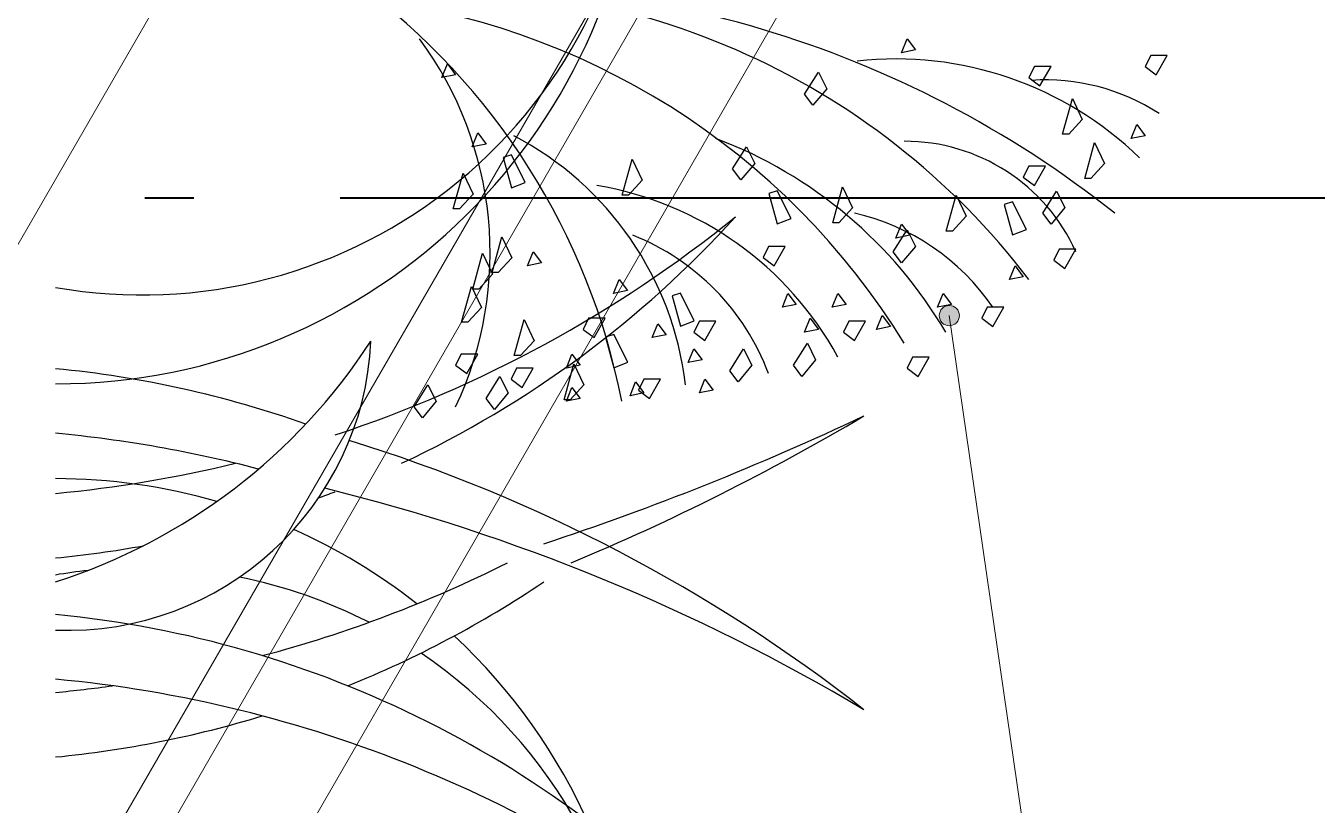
# Model space of a CAD drawing. Header units: metres. Extents: x 78 to 178, y -74 to 157.
# Drawn here: x 106.187 to 108.831, y 98.53 to 100.126 of the extents above; entities that cross this region are included whole.
import ezdxf

# ---------------------------------------------------------------- set-up
doc = ezdxf.new("R2010")
doc.units = ezdxf.units.M
doc.linetypes.add('ACAD_ISO05W100', pattern=[33, 24, -3, 0, -3, 0, -3])
doc.layers.add('Cortes', color=7, linetype='Continuous', lineweight=40)
doc.layers.add('Detalles constructivos', color=7, linetype='Continuous', lineweight=9)

msp = doc.modelspace()

# ---------------------------------------------------------------- hatches: boundary and pattern name
at = {"layer": 'Detalles constructivos'}
h = msp.add_hatch(dxfattribs=at)
h.set_pattern_fill('GRAVEL', color=256, scale=0.091386, angle=374)
h.set_pattern_definition([(242.012788, (-331.55945, 1255.7137), (-12.964097105, -24.762714639), [0.312286, -30.916352]), (198.969741, (-331.706, 1255.43794), (26.4655286455, 8.990864449), [0.5358923, -53.053318]), (146.510447, (-332.21279, 1255.26373), (28.699623186, -19.159316282), [0.3778645, -37.4086374]), (281.273689, (-332.95078, 1254.48166), (-8.978756238, 45.606682862), [0.4880058, -48.3125633]), (306.833654, (-332.85538, 1254.00308), (-17.999890768, 24.219326117), [0.4785283, -47.3743667]), (11.273689, (-332.5685, 1253.62007), (-45.606682862, -8.978756238), [0.4880058, -48.3125633]), (51.6942405, (-332.08991, 1253.71547), (-23.663829513, -29.8227244654), [0.6453627, -63.8908535]), (86.255328, (-331.68988, 1254.2219), (3.411682142, 53.4804999384), [0.609289, -60.3196147]), (135.429566, (-331.65009, 1254.82989), (-25.318211244, 24.786930798), [0.4896585, -48.4762433]), (189.236358, (-331.99891, 1255.17352), (25.336373363, 3.924800455), [0.5590208, -27.392005]), (236.397438, (-332.550685, 1255.083795), (-20.85002226, -31.513430433), [0.722935, -71.570626]), (152.814075, (-330.71543, 1255.01508), (-19.13510013, 9.582685168), [0.2467466, -24.4280155]), (185.469234, (-330.93492, 1255.12781), (30.402437227, 2.795645138), [0.469434, -46.4740596]), (239, (-331.4022, 1255.083), (0.5615506, -2.2522566), [0.3282673, -2.954414]), (217.19859, (-331.62726, 1255.31403), (10.13818177, 7.312266435), [0.1767784, -17.5010025]), (305.80141, (-331.76807, 1255.20715), (-3.93690854, 6.19521919), [0.250001, -12.250078]), (44.963757, (-331.62183, 1255.0044), (5.63366855, 6.18916515), [0.4060463, -13.1287963]), (175.56505, (-331.3345, 1255.2913), (5.06606386, -1.12915533), [0.2936117, -7.0466873]), (30.38954, (-333.07438, 1254.88146), (20.837914181, 12.37227626), [0.4113178, -40.7205637]), (84.346176, (-332.71957, 1255.08953), (-2.831969375, -27.02102529), [0.345073, -34.1621405]), (307.19859, (-331.44684, 1255.74178), (-7.312266435, 10.13818177), [0.3535545, -17.3242264]), (357.61046, (-331.23308, 1255.46016), (-24.207218037, 1.141263404), [0.4113178, -40.7205637]), (353.443955, (-332.72622, 1253.48506), (-12.38438434, 1.69676001), [0.3966477, -19.435748]), (308.77514, (-332.33216, 1253.43977), (-17.438340136, 21.967069497), [0.3323457, -32.9022716]), (80.80141, (-330.86276, 1253.49514), (1.69676001, 12.38438434), [0.3535545, -17.3242264]), (31.354025, (-330.80625, 1253.84415), (-27.03313337, -16.3091848), [0.389106, -38.521403]), (83.443955, (-331.96637, 1253.21998), (-1.69676001, -12.38438434), [0.198324, -19.634072]), (115.309932, (-330.9979, 1253.46144), (-4.49845918, 8.4474758), [0.1183583, -11.717518]), (179.963757, (-331.0485, 1253.56844), (7.31832048, -0.56760468), [0.4785283, -9.0920507]), (200.009006, (-331.52703, 1253.56874), (21.961015466, 7.867763039), [0.4434665, -43.9031188]), (317.69007, (-331.5713, 1254.8017), (-3.3753579, 3.94296258), [0.334769, -8.0344595]), (7.157227, (-331.32372, 1254.57634), (39.4114636705, 5.041847706), [0.584466, -57.862017]), (74.945396, (-330.7438, 1254.64916), (-5.078171945, -18.011998847), [0.238982, -23.6593]), (104, (-330.6817, 1254.88), (-2.8138073, 1.690706), [0.1392724, -2.181934]), (134.256437, (-331.58892, 1253.62508), (12.939880941, -13.519593706), [0.3224713, -31.924758]), (62.012787, (-331.81396, 1253.85604), (12.964097105, 24.762714639), [0.6245716, -30.604066]), (14, (-331.5209, 1254.4076), (1.690706, 2.8138073), [0.6035137, -1.7176927]), (339.304847, (-330.93528, 1254.55358), (26.453420613, -10.150289835), [0.3670152, -36.33448]), (268.054604, (-330.59195, 1254.42388), (-0.00605404, -9.57057709), [0.3379723, -16.560665]), (221.645975, (-330.60342, 1254.0861), (-37.177369183, -33.1920283175), [0.5502768, -54.4774927]), (189.426079, (-331.014625, 1253.72042), (-29.8408865845, -5.047901744), [0.5821562, -57.633403])])
h.paths.add_polyline_path([(108.82924, 104.77686), (107.36881, 104.77686), (106.41666, 103.12769), (106.42834, 102.23092, -1.006534), (106.42861, 102.18951, -0.9935084), (106.42834, 102.23092), (106.41666, 103.12769), (104.69207, 100.14061), (104.71261, 98.56358), (105.24201, 98.56358)])
h.paths.add_polyline_path([(104.71261, 98.56358), (104.69207, 100.14061), (103.78157, 98.56358)])
h.paths.add_polyline_path([(103.78157, 98.56358), (104.56692, 97.20333), (105.18993, 97.20333), (105.14967, 97.45049), (104.66885, 97.45049), (104.1689, 98.31642), (104.71583, 98.31642), (104.71261, 98.56358)])
h.paths.add_polyline_path([(104.71261, 98.56358), (104.71583, 98.31642), (105.38471, 98.31642), (105.24201, 98.56358)])
h.paths.add_polyline_path([(105.14967, 97.45049), (105.18993, 97.20333), (106.02735, 97.20333), (105.88465, 97.45049)])
h = msp.add_hatch(color=256, dxfattribs=at)
h.dxf.hatch_style = 1
h.paths.add_polyline_path([(108.07803, 99.5532, 1), (108.07803, 99.51178, 1)])

# ---------------------------------------------------------------- linework, layer by layer
at = {"linetype": 'Continuous'}
for p, q in [((107.9801, 100.07093), (107.99144, 100.09926)), ((107.99144, 100.09926), (108.00845, 100.07659)), ((108.00845, 100.07659), (107.9801, 100.07093)), ((107.03889, 100.01994), (107.05023, 100.04826)), ((107.06724, 100.0256), (107.03889, 100.01994)), ((107.05023, 100.04826), (107.06724, 100.0256)), ((107.78165, 99.98594), (107.81, 100.03127)), ((107.81, 100.03127), (107.82701, 99.99727)), ((108.25225, 100.0426), (108.24091, 100.01994)), ((108.28627, 100.0426), (108.25225, 100.0426)), ((108.26359, 100.00294), (108.28627, 100.0426)), ((108.24091, 100.01994), (108.26359, 100.00294)), ((107.79866, 99.96328), (107.78165, 99.98594)), ((107.82701, 99.99727), (107.79866, 99.96328)), ((108.30983, 99.90407), (108.3301, 99.97748)), ((108.3301, 99.97748), (108.35037, 99.93445)), ((108.35037, 99.93445), (108.3225, 99.90407)), ((108.4507, 99.89529), (108.46204, 99.92362)), ((107.10126, 99.87829), (107.1126, 99.90662)), ((107.1126, 99.90662), (107.12961, 99.88396)), ((108.3225, 99.90407), (108.30983, 99.90407)), ((107.12961, 99.88396), (107.10126, 99.87829)), ((107.63423, 99.83296), (107.66258, 99.87829)), ((107.66258, 99.87829), (107.67959, 99.8443)), ((107.18141, 99.86203), (107.1644, 99.85637)), ((107.1644, 99.85637), (107.18141, 99.79404)), ((107.20976, 99.80538), (107.18141, 99.86203)), ((107.40831, 99.77942), (107.42858, 99.85284)), ((107.42858, 99.85284), (107.44885, 99.8098)), ((107.67959, 99.8443), (107.65124, 99.8103)), ((107.06244, 99.75109), (107.08271, 99.82451)), ((107.08271, 99.82451), (107.10299, 99.78147)), ((107.65124, 99.8103), (107.63423, 99.83296)), ((108.24091, 99.83863), (108.22957, 99.81597)), ((108.22957, 99.81597), (108.25225, 99.79897)), ((108.27493, 99.83863), (108.24091, 99.83863)), ((108.25225, 99.79897), (108.27493, 99.83863)), ((107.18141, 99.79404), (107.20976, 99.80538)), ((107.44885, 99.8098), (107.42098, 99.77942)), ((107.72572, 99.78838), (107.70871, 99.78271)), ((107.75407, 99.73172), (107.72572, 99.78838)), ((107.83922, 99.72276), (107.8595, 99.79618)), ((107.8595, 99.79618), (107.87977, 99.75314)), ((108.26926, 99.74231), (108.29761, 99.78764)), ((107.10299, 99.78147), (107.07511, 99.75109)), ((107.42098, 99.77942), (107.40831, 99.77942)), ((107.70871, 99.78271), (107.72572, 99.72039)), ((108.07169, 99.70577), (108.09196, 99.77918)), ((108.09196, 99.77918), (108.11223, 99.73615)), ((108.20767, 99.76572), (108.19066, 99.76005)), ((107.07511, 99.75109), (107.06244, 99.75109)), ((107.87977, 99.75314), (107.85189, 99.72276)), ((108.11223, 99.73615), (108.08436, 99.70577)), ((108.28627, 99.71965), (108.26926, 99.74231)), ((108.31462, 99.75364), (108.28627, 99.71965)), ((107.72572, 99.72039), (107.75407, 99.73172)), ((107.85189, 99.72276), (107.83922, 99.72276)), ((107.96309, 99.66299), (107.99144, 99.70832)), ((107.96876, 99.69132), (107.9801, 99.71965)), ((107.9801, 99.71965), (107.99711, 99.69699)), ((107.99144, 99.70832), (108.00845, 99.67432)), ((107.14182, 99.62078), (107.16209, 99.69419)), ((107.16209, 99.69419), (107.18237, 99.65116)), ((107.99711, 99.69699), (107.96876, 99.69132)), ((108.08436, 99.70577), (108.07169, 99.70577)), ((107.10213, 99.58679), (107.1224, 99.6602)), ((107.1224, 99.6602), (107.14268, 99.61716)), ((107.21466, 99.63466), (107.22599, 99.66299)), ((107.22599, 99.66299), (107.243, 99.64033)), ((107.70794, 99.67432), (107.6966, 99.65166)), ((107.74196, 99.67432), (107.70794, 99.67432)), ((107.71928, 99.63466), (107.74196, 99.67432)), ((107.9801, 99.64033), (107.96309, 99.66299)), ((108.00845, 99.67432), (107.9801, 99.64033)), ((108.3373, 99.66866), (108.30328, 99.66866)), ((107.18237, 99.65116), (107.15449, 99.62078)), ((107.243, 99.64033), (107.21466, 99.63466)), ((107.6966, 99.65166), (107.71928, 99.63466)), ((108.20122, 99.60633), (108.21256, 99.63466)), ((108.21256, 99.63466), (108.22957, 99.612)), ((107.14268, 99.61716), (107.1148, 99.58679)), ((107.15449, 99.62078), (107.14182, 99.62078)), ((107.39042, 99.578), (107.40176, 99.60633)), ((107.40176, 99.60633), (107.41877, 99.58367)), ((108.22957, 99.612), (108.20122, 99.60633)), ((107.07945, 99.5188), (107.09972, 99.59221)), ((107.09972, 99.59221), (107.12, 99.54917)), ((107.1148, 99.58679), (107.10213, 99.58679)), ((107.41877, 99.58367), (107.39042, 99.578)), ((107.52728, 99.57875), (107.51027, 99.57308)), ((107.55563, 99.52209), (107.52728, 99.57875)), ((107.73629, 99.54968), (107.74763, 99.578)), ((107.74763, 99.578), (107.76464, 99.55534)), ((107.83835, 99.54968), (107.84969, 99.578)), ((107.84969, 99.578), (107.8667, 99.55534)), ((108.05381, 99.54968), (108.06515, 99.578)), ((107.12, 99.54917), (107.09212, 99.5188)), ((107.51027, 99.57308), (107.52728, 99.51076)), ((107.76464, 99.55534), (107.73629, 99.54968)), ((107.8667, 99.55534), (107.83835, 99.54968)), ((108.08216, 99.55534), (108.05381, 99.54968)), ((108.18988, 99.54968), (108.15586, 99.54968)), ((107.33939, 99.52701), (107.32805, 99.50435)), ((107.37341, 99.52701), (107.33939, 99.52701)), ((107.35073, 99.48735), (107.37341, 99.52701)), ((107.78165, 99.49868), (107.79299, 99.52701)), ((107.79299, 99.52701), (107.81, 99.50435)), ((107.94041, 99.53268), (107.95742, 99.51002)), ((107.09212, 99.5188), (107.07945, 99.5188)), ((107.32805, 99.50435), (107.35073, 99.48735)), ((107.4698, 99.48735), (107.48114, 99.51568)), ((107.48114, 99.51568), (107.49815, 99.49302)), ((107.52728, 99.51076), (107.55563, 99.52209)), ((107.60021, 99.52135), (107.56619, 99.52135)), ((107.81, 99.50435), (107.78165, 99.49868)), ((107.3912, 99.49376), (107.37419, 99.48809)), ((107.37419, 99.48809), (107.3912, 99.42577)), ((107.41955, 99.4371), (107.3912, 99.49376)), ((107.49815, 99.49302), (107.4698, 99.48735)), ((107.75897, 99.43069), (107.78732, 99.47602)), ((107.78732, 99.47602), (107.80433, 99.44203)), ((107.07858, 99.45336), (107.06724, 99.43069)), ((107.1126, 99.45336), (107.07858, 99.45336)), ((107.08992, 99.4137), (107.1126, 99.45336)), ((107.29403, 99.42503), (107.30537, 99.45336)), ((107.30537, 99.45336), (107.32238, 99.43069)), ((107.54351, 99.43636), (107.55485, 99.46469)), ((107.62856, 99.41936), (107.65691, 99.46469)), ((107.65691, 99.46469), (107.67392, 99.43069)), ((108.00278, 99.44769), (107.99144, 99.42503)), ((108.0368, 99.44769), (108.00278, 99.44769)), ((108.01412, 99.40803), (108.0368, 99.44769)), ((107.06724, 99.43069), (107.08992, 99.4137)), ((107.28924, 99.36015), (107.30951, 99.43357)), ((107.32238, 99.43069), (107.29403, 99.42503)), ((107.30951, 99.43357), (107.32978, 99.39053)), ((107.3912, 99.42577), (107.41955, 99.4371)), ((107.64557, 99.3967), (107.62856, 99.41936)), ((107.67392, 99.43069), (107.64557, 99.3967)), ((107.99144, 99.42503), (108.01412, 99.40803)), ((106.98219, 99.34571), (107.01054, 99.39103)), ((107.01054, 99.39103), (107.02755, 99.35704)), ((107.32978, 99.39053), (107.30191, 99.36015)), ((107.17497, 99.37404), (107.14662, 99.34004)), ((107.29403, 99.35704), (107.30537, 99.38537)), ((107.30537, 99.38537), (107.32238, 99.3627)), ((106.9992, 99.32304), (106.98219, 99.34571)), ((107.02755, 99.35704), (106.9992, 99.32304)), ((107.14662, 99.34004), (107.12961, 99.3627)), ((107.30191, 99.36015), (107.28924, 99.36015)), ((107.32238, 99.3627), (107.29403, 99.35704))]:
    msp.add_line(p, q, dxfattribs=at)
at = {"color": 84, "true_color": 0x2aaf18}
for p, q in [((108.49039, 100.06526), (108.47905, 100.0426)), ((108.52441, 100.06526), (108.49039, 100.06526)), ((108.50173, 100.0256), (108.52441, 100.06526)), ((108.47905, 100.0426), (108.50173, 100.0256)), ((108.46204, 99.92362), (108.47905, 99.90095)), ((108.47905, 99.90095), (108.4507, 99.89529)), ((108.35519, 99.81342), (108.37546, 99.88683)), ((108.37546, 99.88683), (108.39573, 99.8438)), ((108.39573, 99.8438), (108.36786, 99.81342)), ((108.36786, 99.81342), (108.35519, 99.81342)), ((108.29761, 99.78764), (108.31462, 99.75364)), ((108.23602, 99.70906), (108.20767, 99.76572)), ((108.19066, 99.76005), (108.20767, 99.69773)), ((108.20767, 99.69773), (108.23602, 99.70906)), ((108.30328, 99.66866), (108.29194, 99.64599)), ((108.31462, 99.629), (108.3373, 99.66866)), ((108.29194, 99.64599), (108.31462, 99.629)), ((108.06515, 99.578), (108.08216, 99.55534)), ((108.15586, 99.54968), (108.14452, 99.52701)), ((108.1672, 99.51002), (108.18988, 99.54968)), ((107.18718, 99.45081), (107.20745, 99.52422)), ((107.20745, 99.52422), (107.22772, 99.48119)), ((107.92907, 99.50435), (107.94041, 99.53268)), ((108.14452, 99.52701), (108.1672, 99.51002)), ((107.56619, 99.52135), (107.55485, 99.49868)), ((107.55485, 99.49868), (107.57753, 99.48169)), ((107.57753, 99.48169), (107.60021, 99.52135)), ((107.87237, 99.52135), (107.86103, 99.49868)), ((107.86103, 99.49868), (107.88371, 99.48169)), ((107.90639, 99.52135), (107.87237, 99.52135)), ((107.88371, 99.48169), (107.90639, 99.52135)), ((107.95742, 99.51002), (107.92907, 99.50435)), ((107.22772, 99.48119), (107.19985, 99.45081)), ((107.19985, 99.45081), (107.18718, 99.45081)), ((107.55485, 99.46469), (107.57186, 99.44203)), ((107.19198, 99.42503), (107.18064, 99.40237)), ((107.22599, 99.42503), (107.19198, 99.42503)), ((107.20332, 99.38537), (107.22599, 99.42503)), ((107.57186, 99.44203), (107.54351, 99.43636)), ((107.77598, 99.40803), (107.75897, 99.43069)), ((107.80433, 99.44203), (107.77598, 99.40803)), ((107.12961, 99.3627), (107.15796, 99.40803)), ((107.15796, 99.40803), (107.17497, 99.37404)), ((107.18064, 99.40237), (107.20332, 99.38537)), ((107.42444, 99.36837), (107.43578, 99.3967)), ((107.43578, 99.3967), (107.45279, 99.37404)), ((107.45279, 99.40237), (107.44145, 99.3797)), ((107.48681, 99.40237), (107.45279, 99.40237)), ((107.46413, 99.3627), (107.48681, 99.40237)), ((107.56619, 99.37404), (107.57753, 99.40237)), ((107.57753, 99.40237), (107.59454, 99.3797)), ((107.45279, 99.37404), (107.42444, 99.36837)), ((107.44145, 99.3797), (107.46413, 99.3627)), ((107.59454, 99.3797), (107.56619, 99.37404))]:
    msp.add_line(p, q, dxfattribs=at)
at = {"color": 99, "true_color": 0x1a511e}
for centre, radius, start, end in [((106.24734, 100.59026), 1.19751, 270.03717, 359.2215), ((106.42466, 100.59506), 1.0203, 260.03608, 358.81701), ((106.00539, 101.75956), 2.60239, 288.25271, 308.91439), ((106.04083, 101.18557), 2.15934, 295.09128, 317.78491)]:
    msp.add_arc(centre, radius, start, end, dxfattribs=at)
at = {"color": 55, "true_color": 0x97922b}
for centre, radius, start, end in [((106.0413, 99.09051), 1.39189, 11.03968, 53.72726), ((107.07721, 98.05462), 2.15464, 51.56209, 95.2163), ((106.39945, 99.66077), 0.73838, 334.74245, 36.4309), ((108.27549, 99.59091), 0.42434, 56.87231, 93.90647), ((106.87888, 99.31289), 0.66358, 6.76337, 62.40097), ((107.27097, 99.02711), 0.92852, 30.52296, 69.2317), ((107.98633, 99.50454), 0.38509, 24.29778, 90.08344), ((107.24261, 99.11719), 0.69121, 28.56449, 80.52459), ((107.78043, 99.2854), 0.46844, 34.34415, 77.26355), ((107.24999, 99.24245), 0.48892, 20.50243, 68.38216)]:
    msp.add_arc(centre, radius, start, end, dxfattribs=at)
at = {"color": 45, "true_color": 0xba8d4a}
msp.add_arc((107.04007, 98.69331), 1.50852, 37.24631, 95.73716, dxfattribs=at)
at = {"color": 49, "true_color": 0x594322}
for centre, radius, start, end in [((106.70736, 98.69072), 1.50034, 31.56153, 83.97701), ((107.9679, 99.34046), 0.71778, 45.867, 96.2808)]:
    msp.add_arc(centre, radius, start, end, dxfattribs=at)
at = {"color": 97, "true_color": 0x279b30}
for centre, radius, start, end in [((105.88005, 100.1385), 1.20863, 287.7301, 327.01488), ((106.2733, 99.50931), 0.62123, 267.67731, 357.34179), ((105.42124, 104.58656), 5.81569, 288.302857, 295.260456), ((105.474, 103.41997), 4.75947, 292.60536, 300.6871), ((106.00539, 101.75956), 2.60239, 275.35191, 283.58725), ((106.24734, 98.00111), 1.19751, 73.9562, 89.96283), ((106.04083, 101.18557), 2.15934, 290.19707, 291.16512), ((106.04083, 101.18557), 2.15934, 275.50857, 280.32917), ((106.00539, 101.35187), 2.60239, 284.82382, 296.66018), ((106.42466, 97.99631), 1.0203, 96.19923, 99.96392), ((106.04083, 100.77788), 2.15934, 291.89856, 303.97684), ((106.00539, 101.35187), 2.60239, 275.35191, 277.92727), ((106.04083, 100.77788), 2.15934, 275.50857, 286.97334)]:
    msp.add_arc(centre, radius, start, end, dxfattribs=at)
at = {"color": 84, "true_color": 0x2aaf18}
for centre, radius, start, end in [((106.04083, 97.27442), 2.15934, 70.53558, 84.49143), ((106.00539, 96.70044), 2.60239, 75.35025, 84.64809), ((105.88447, 96.15042), 3.27178, 51.90622, 72.84803), ((105.82968, 95.24884), 4.04778, 59.18891, 76.14042)]:
    msp.add_arc(centre, radius, start, end, dxfattribs=at)
at = {"color": 62, "true_color": 0xacc205}
for centre, radius, start, end in [((106.24734, 98.00111), 1.19751, 51.79443, 65.93009), ((106.42466, 97.99631), 1.0203, 62.87434, 78.70624), ((106.24734, 98.00111), 1.19751, 0.7785, 46.97522), ((106.42466, 97.99631), 1.0203, 1.18299, 55.92512)]:
    msp.add_arc(centre, radius, start, end, dxfattribs=at)
at = {"color": 97, "true_color": 0x25742c}
for centre, radius, start, end in [((106.04083, 96.77081), 2.15934, 42.21509, 84.49143), ((106.00539, 96.19682), 2.60239, 51.08561, 84.64809)]:
    msp.add_arc(centre, radius, start, end, dxfattribs=at)
at = {"layer": 'Cortes', "linetype": 'ACAD_ISO05W100', "ltscale": 0.1}
msp.add_line((137.23093, 99.77336), (98.20144, 99.77336), dxfattribs=at)
at = {"layer": 'Detalles constructivos'}
for p, q in [((108.80631, 104.24281), (105.38471, 98.31642)), ((109.61459, 103.4166), (106.02735, 97.20333)), ((109.20003, 103.37687), (105.77843, 97.45049)), ((109.30625, 103.37687), (105.88465, 97.45049)), ((108.07803, 99.53249), (108.32709, 97.80728))]:
    msp.add_line(p, q, dxfattribs=at)
msp.add_circle((108.07803, 99.53249), 0.02071, dxfattribs=at)

doc.saveas('drawing.dxf')
